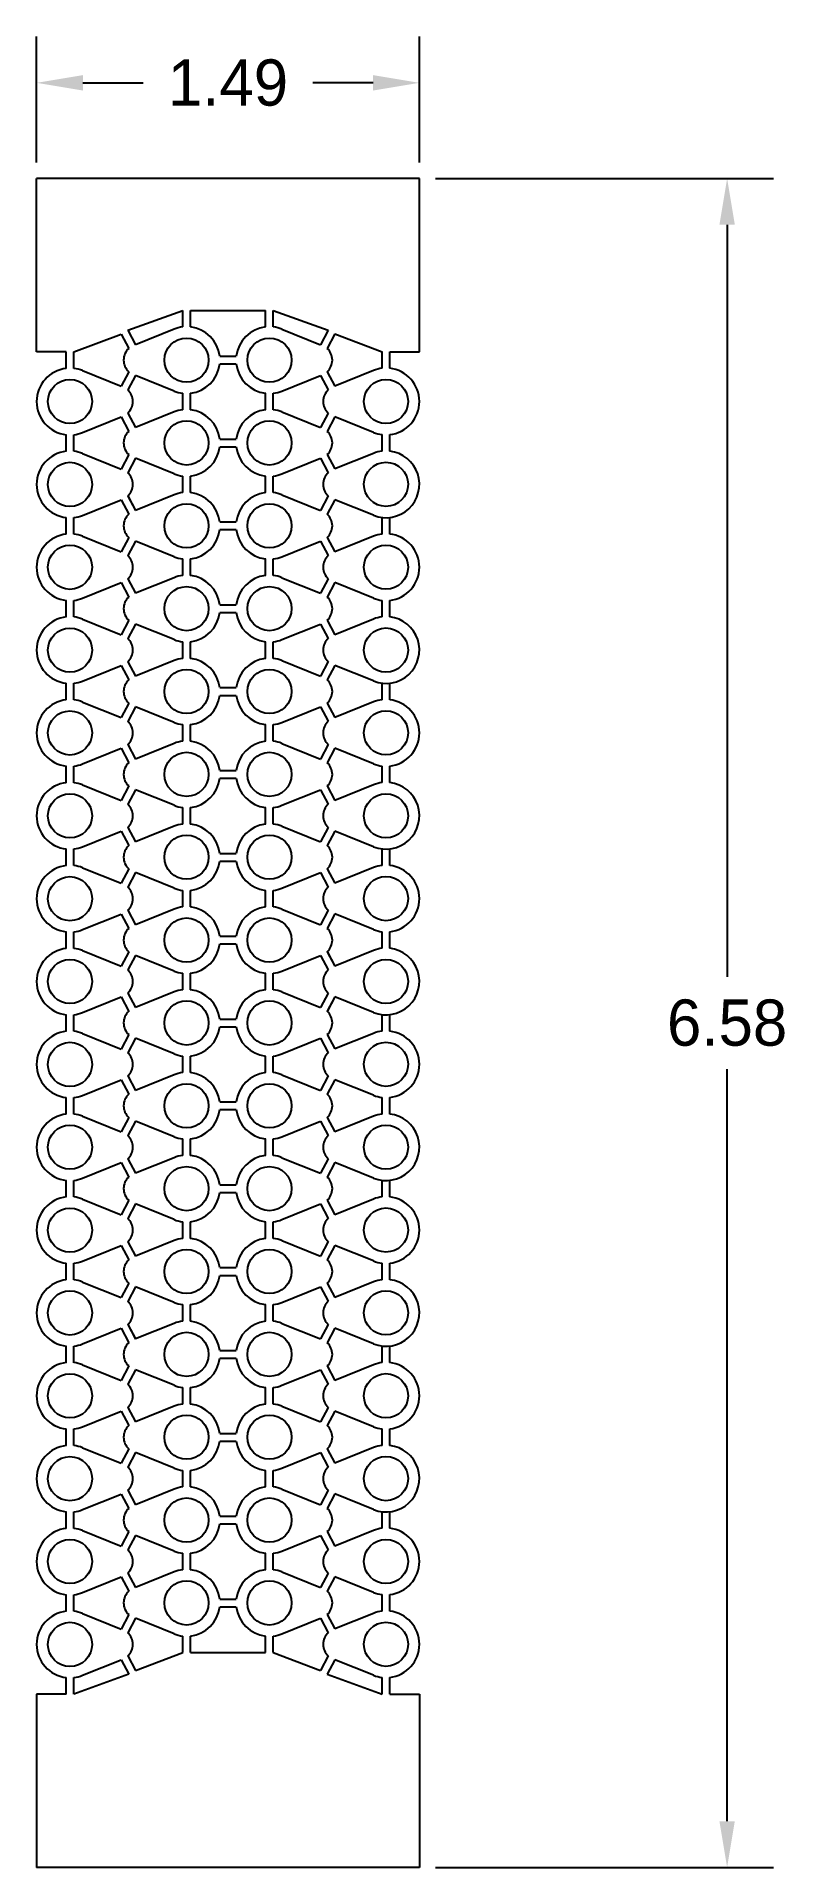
# Model space of a CAD drawing. Extents: x -1.47 to 1.46, y -0.7 to 6.43.
import ezdxf

# ---------------------------------------------------------------- set-up
doc = ezdxf.new("R2010")
doc.units = 0
doc.header["$MEASUREMENT"] = 0
doc.layers.get('0').update_dxf_attribs({"linetype": 'CONTINUOUS'})
doc.layers.get('DEFPOINTS').update_dxf_attribs({"linetype": 'CONTINUOUS'})
doc.dimstyles.get("Standard").update_dxf_attribs({"dimtxt": 0.18, "dimasz": 0.18, "dimexe": 0.18, "dimexo": 0.0625, "dimgap": 0.09, "dimtad": 0, "dimtih": 1, "dimtoh": 1, "dimdec": 4, "dimzin": 0, "dimtxsty": 'STANDARD', "dimcen": 0.09, "dimazin": 3, "dimtfac": 1, "dimtdec": 4, "dimtofl": 0, "dimtmove": 0, "dimatfit": 3, "dimtolj": 1, "dimtzin": 0})

# ---------------------------------------------------------------- blocks, each defined once
blk = doc.blocks.new('*D3')
at = {"color": 0, "linetype": 'BYBLOCK'}
for p, q in [((-1.471649, 5.939661), (-1.471649, 6.429644)), ((0.018964, 5.939661), (0.018964, 6.429644)), ((-1.291649, 6.249644), (-1.056342, 6.249644)), ((-0.161036, 6.249644), (-0.396342, 6.249644))]:
    blk.add_line(p, q, dxfattribs=at)
for points in [[(-1.291649, 6.279644), (-1.291649, 6.219644), (-1.471649, 6.249644)], [(-0.161036, 6.279644), (-0.161036, 6.219644), (0.018964, 6.249644)]]:
    blk.add_solid(points, dxfattribs=at)
at = {"layer": 'DEFPOINTS', "color": 0, "linetype": 'BYBLOCK'}
for p in [(0.018964, 6.249644), (-1.471649, 5.877161), (0.018964, 5.877161)]:
    blk.add_point(p, dxfattribs=at)
at = {"color": 0, "linetype": 'BYBLOCK', "insert": (-0.726342, 6.249644), "char_height": 0.18, "attachment_point": 5}
blk.add_mtext('\\A1;1.49', dxfattribs=at)
blk = doc.blocks.new('*D4')
at = {"color": 0, "linetype": 'BYBLOCK'}
for p, q in [((0.081464, 5.877161), (1.397507, 5.877161)), ((1.217507, 5.697161), (1.217507, 2.768233)), ((1.217507, -0.520694), (1.217507, 2.408233)), ((0.081464, -0.700694), (1.397507, -0.700694))]:
    blk.add_line(p, q, dxfattribs=at)
for points in [[(1.187507, 5.697161), (1.247507, 5.697161), (1.217507, 5.877161)], [(1.187507, -0.520694), (1.247507, -0.520694), (1.217507, -0.700694)]]:
    blk.add_solid(points, dxfattribs=at)
at = {"layer": 'DEFPOINTS', "color": 0, "linetype": 'BYBLOCK'}
for p in [(0.018964, 5.877161), (0.018964, -0.700694), (1.217507, -0.700694)]:
    blk.add_point(p, dxfattribs=at)
at = {"color": 0, "linetype": 'BYBLOCK', "insert": (1.217507, 2.588233), "char_height": 0.18, "attachment_point": 5}
blk.add_mtext('\\A1;6.58', dxfattribs=at)

msp = doc.modelspace()

# ---------------------------------------------------------------- linework, layer by layer
for p, q in [((0.018964, 5.877161), (-1.471649, 5.877161)), ((-1.471649, 5.202225), (-1.471649, 5.877161)), ((0.018964, 5.201936), (0.018964, 5.877161)), ((-1.116557, 5.285926), (-0.902698, 5.363413)), ((-0.902698, 5.298965), (-0.902698, 5.363413)), ((-0.872698, 5.298965), (-0.872698, 5.363413)), ((-0.872698, 5.363413), (-0.579987, 5.363413)), ((-0.579987, 5.298965), (-0.579987, 5.363413)), ((-0.549987, 5.298965), (-0.549987, 5.363413)), ((-0.549987, 5.363413), (-0.336053, 5.286167)), ((-1.116557, 5.285926), (-1.086532, 5.229656)), ((-0.936433, 5.290352), (-1.086532, 5.229656)), ((-0.516252, 5.290352), (-0.366153, 5.229656)), ((-0.336053, 5.286167), (-0.366153, 5.229656)), ((-1.326649, 5.201913), (-1.142732, 5.271255)), ((-1.142732, 5.271255), (-1.112708, 5.214985)), ((-0.902698, 5.254515), (-0.902698, 5.255833)), ((-0.872698, 5.254515), (-0.872698, 5.255833)), ((-0.30987, 5.27151), (-0.339969, 5.214999)), ((-0.30987, 5.27151), (-0.126036, 5.202201)), ((-1.356649, 5.202225), (-1.471649, 5.202225)), ((-1.356649, 5.137465), (-1.356649, 5.201913)), ((-1.326649, 5.137465), (-1.326649, 5.201913)), ((-0.758567, 5.184833), (-0.694118, 5.184833)), ((-0.758567, 5.154833), (-0.694118, 5.154833)), ((-0.126036, 5.137753), (-0.126036, 5.202201)), ((-0.096036, 5.137753), (-0.096036, 5.202201)), ((-0.096036, 5.201936), (0.018964, 5.201936)), ((-1.292914, 5.128852), (-1.142815, 5.068156)), ((-1.112715, 5.124667), (-1.142815, 5.068156)), ((-1.086532, 5.11001), (-1.116631, 5.053499)), ((-0.936433, 5.049314), (-1.086532, 5.11001)), ((-0.516252, 5.049314), (-0.366111, 5.110027)), ((-0.366111, 5.110027), (-0.336087, 5.053757)), ((-0.339936, 5.124698), (-0.309912, 5.068428)), ((-0.159771, 5.129141), (-0.309912, 5.068428)), ((-0.902698, 4.976253), (-0.902698, 5.040701)), ((-0.872698, 4.976253), (-0.872698, 5.040701)), ((-0.579987, 4.976253), (-0.579987, 5.040701)), ((-0.549987, 4.976253), (-0.549987, 5.040701)), ((-1.292914, 4.887814), (-1.142773, 4.948527)), ((-1.142773, 4.948527), (-1.112749, 4.892257)), ((-1.116598, 4.963198), (-1.086574, 4.906928)), ((-0.936433, 4.967641), (-1.086574, 4.906928)), ((-0.516252, 4.967641), (-0.366153, 4.906945)), ((-0.336053, 4.963456), (-0.366153, 4.906945)), ((-0.30987, 4.948798), (-0.339969, 4.892287)), ((-0.159771, 4.888102), (-0.30987, 4.948798)), ((-1.356649, 4.814753), (-1.356649, 4.879201)), ((-1.326649, 4.814753), (-1.326649, 4.879201)), ((-0.758567, 4.862122), (-0.694118, 4.862122)), ((-0.126036, 4.815042), (-0.126036, 4.87949)), ((-0.126036, 4.815042), (-0.126036, 4.87949)), ((-0.096036, 4.815042), (-0.096036, 4.87949)), ((-0.096036, 4.815042), (-0.096036, 4.87949)), ((-1.292914, 4.806141), (-1.142815, 4.745445)), ((-1.112715, 4.801956), (-1.142815, 4.745445)), ((-1.086532, 4.787298), (-1.116631, 4.730787)), ((-0.936433, 4.726602), (-1.086532, 4.787298)), ((-0.758567, 4.832122), (-0.694118, 4.832122)), ((-0.516252, 4.726602), (-0.366153, 4.787298)), ((-0.366145, 4.787285), (-0.33612, 4.731015)), ((-0.36607, 4.787332), (-0.336046, 4.731062)), ((-0.339969, 4.801956), (-0.309945, 4.745686)), ((-0.339895, 4.802003), (-0.30987, 4.745733)), ((-0.159771, 4.806429), (-0.30987, 4.745733)), ((-0.902698, 4.653565), (-0.902698, 4.718013)), ((-0.902698, 4.653542), (-0.902698, 4.71799)), ((-0.872698, 4.653565), (-0.872698, 4.718013)), ((-0.872698, 4.653542), (-0.872698, 4.71799)), ((-0.579987, 4.653565), (-0.579987, 4.718013)), ((-0.579987, 4.653542), (-0.579987, 4.71799)), ((-0.549987, 4.653565), (-0.549987, 4.718013)), ((-0.549987, 4.653542), (-0.549987, 4.71799)), ((-1.116631, 4.640456), (-1.086607, 4.584186)), ((-1.116557, 4.640526), (-1.086532, 4.584256)), ((-0.936433, 4.644952), (-1.086532, 4.584256)), ((-0.516252, 4.644952), (-0.366153, 4.584256)), ((-0.336053, 4.640767), (-0.366153, 4.584256)), ((-0.336053, 4.640744), (-0.366153, 4.584233)), ((-1.292914, 4.565102), (-1.142815, 4.625798)), ((-1.142807, 4.625785), (-1.112782, 4.569515)), ((-1.142732, 4.625855), (-1.112708, 4.569585)), ((-0.902698, 4.609115), (-0.902698, 4.610433)), ((-0.872698, 4.609115), (-0.872698, 4.610433)), ((-0.30987, 4.62611), (-0.339969, 4.569599)), ((-0.30987, 4.626087), (-0.339969, 4.569576)), ((-0.159771, 4.565391), (-0.30987, 4.626087)), ((-1.356649, 4.492065), (-1.356649, 4.556513)), ((-1.356649, 4.492042), (-1.356649, 4.55649)), ((-1.326649, 4.492065), (-1.326649, 4.556513)), ((-1.326649, 4.492042), (-1.326649, 4.55649)), ((-0.758567, 4.539433), (-0.694118, 4.539433)), ((-0.758567, 4.509433), (-0.694118, 4.509433)), ((-0.126036, 4.492353), (-0.126036, 4.556801)), ((-0.096036, 4.492353), (-0.096036, 4.556801)), ((-1.292914, 4.483452), (-1.142815, 4.422756)), ((-1.112715, 4.479267), (-1.142815, 4.422756)), ((-1.086532, 4.46461), (-1.116631, 4.408099)), ((-0.936433, 4.403914), (-1.086532, 4.46461)), ((-0.516252, 4.403914), (-0.366111, 4.464627)), ((-0.366111, 4.464627), (-0.336087, 4.408357)), ((-0.339936, 4.479298), (-0.309912, 4.423028)), ((-0.159771, 4.483741), (-0.309912, 4.423028)), ((-0.902698, 4.330853), (-0.902698, 4.395301)), ((-0.872698, 4.330853), (-0.872698, 4.395301)), ((-0.579987, 4.330853), (-0.579987, 4.395301)), ((-0.549987, 4.330853), (-0.549987, 4.395301)), ((-1.292914, 4.242414), (-1.142773, 4.303127)), ((-1.142773, 4.303127), (-1.112749, 4.246857)), ((-1.116598, 4.317798), (-1.086574, 4.261528)), ((-0.936433, 4.322241), (-1.086574, 4.261528)), ((-0.516252, 4.322241), (-0.366153, 4.261545)), ((-0.336053, 4.318056), (-0.366153, 4.261545)), ((-0.30987, 4.303398), (-0.339969, 4.246887)), ((-0.159771, 4.242702), (-0.30987, 4.303398)), ((-1.356649, 4.169353), (-1.356649, 4.233801)), ((-1.326649, 4.169353), (-1.326649, 4.233801)), ((-0.758567, 4.216722), (-0.694118, 4.216722)), ((-0.126036, 4.169642), (-0.126036, 4.23409)), ((-0.126036, 4.169642), (-0.126036, 4.23409)), ((-0.096036, 4.169642), (-0.096036, 4.23409)), ((-0.096036, 4.169642), (-0.096036, 4.23409)), ((-1.292914, 4.160741), (-1.142815, 4.100045)), ((-1.112715, 4.156556), (-1.142815, 4.100045)), ((-1.086532, 4.141898), (-1.116631, 4.085387)), ((-0.936433, 4.081202), (-1.086532, 4.141898)), ((-0.758567, 4.186722), (-0.694118, 4.186722)), ((-0.516252, 4.081202), (-0.366153, 4.141898)), ((-0.366145, 4.141885), (-0.33612, 4.085615)), ((-0.36607, 4.141932), (-0.336046, 4.085662)), ((-0.339969, 4.156556), (-0.309945, 4.100286)), ((-0.339895, 4.156603), (-0.30987, 4.100333)), ((-0.159771, 4.161029), (-0.30987, 4.100333)), ((-0.902698, 4.008165), (-0.902698, 4.072613)), ((-0.902698, 4.008142), (-0.902698, 4.07259)), ((-0.872698, 4.008165), (-0.872698, 4.072613)), ((-0.872698, 4.008142), (-0.872698, 4.07259)), ((-0.579987, 4.008165), (-0.579987, 4.072613)), ((-0.579987, 4.008142), (-0.579987, 4.07259)), ((-0.549987, 4.008165), (-0.549987, 4.072613)), ((-0.549987, 4.008142), (-0.549987, 4.07259)), ((-1.116631, 3.995056), (-1.086607, 3.938786)), ((-1.116557, 3.995126), (-1.086532, 3.938856)), ((-0.936433, 3.999552), (-1.086532, 3.938856)), ((-0.516252, 3.999552), (-0.366153, 3.938856)), ((-0.336053, 3.995367), (-0.366153, 3.938856)), ((-0.336053, 3.995344), (-0.366153, 3.938833)), ((-1.292914, 3.919702), (-1.142815, 3.980398)), ((-1.142807, 3.980385), (-1.112782, 3.924115)), ((-1.142732, 3.980455), (-1.112708, 3.924185)), ((-0.902698, 3.963715), (-0.902698, 3.965033)), ((-0.872698, 3.963715), (-0.872698, 3.965033)), ((-0.30987, 3.98071), (-0.339969, 3.924199)), ((-0.30987, 3.980687), (-0.339969, 3.924176)), ((-0.159771, 3.919991), (-0.30987, 3.980687)), ((-1.356649, 3.846665), (-1.356649, 3.911113)), ((-1.356649, 3.846642), (-1.356649, 3.91109)), ((-1.326649, 3.846665), (-1.326649, 3.911113)), ((-1.326649, 3.846642), (-1.326649, 3.91109)), ((-0.758567, 3.894033), (-0.694118, 3.894033)), ((-0.758567, 3.864033), (-0.694118, 3.864033)), ((-0.126036, 3.846953), (-0.126036, 3.911401)), ((-0.096036, 3.846953), (-0.096036, 3.911401)), ((-1.292914, 3.838052), (-1.142815, 3.777356)), ((-1.112715, 3.833867), (-1.142815, 3.777356)), ((-1.086532, 3.81921), (-1.116631, 3.762699)), ((-0.936433, 3.758514), (-1.086532, 3.81921)), ((-0.516252, 3.758514), (-0.366111, 3.819227)), ((-0.366111, 3.819227), (-0.336087, 3.762957)), ((-0.339936, 3.833898), (-0.309912, 3.777628)), ((-0.159771, 3.838341), (-0.309912, 3.777628)), ((-0.902698, 3.685453), (-0.902698, 3.749901)), ((-0.872698, 3.685453), (-0.872698, 3.749901)), ((-0.579987, 3.685453), (-0.579987, 3.749901)), ((-0.549987, 3.685453), (-0.549987, 3.749901)), ((-1.292914, 3.597014), (-1.142773, 3.657727)), ((-1.142773, 3.657727), (-1.112749, 3.601457)), ((-1.116598, 3.672398), (-1.086574, 3.616128)), ((-0.936433, 3.676841), (-1.086574, 3.616128)), ((-0.516252, 3.676841), (-0.366153, 3.616145)), ((-0.336053, 3.672656), (-0.366153, 3.616145)), ((-0.30987, 3.657998), (-0.339969, 3.601487)), ((-0.159771, 3.597302), (-0.30987, 3.657998)), ((-1.356649, 3.523953), (-1.356649, 3.588401)), ((-1.326649, 3.523953), (-1.326649, 3.588401)), ((-0.758567, 3.571322), (-0.694118, 3.571322)), ((-0.126036, 3.524242), (-0.126036, 3.58869)), ((-0.126036, 3.524242), (-0.126036, 3.58869)), ((-0.096036, 3.524242), (-0.096036, 3.58869)), ((-0.096036, 3.524242), (-0.096036, 3.58869)), ((-1.292914, 3.515341), (-1.142815, 3.454645)), ((-1.112715, 3.511156), (-1.142815, 3.454645)), ((-1.086532, 3.496498), (-1.116631, 3.439987)), ((-0.936433, 3.435802), (-1.086532, 3.496498)), ((-0.758567, 3.541322), (-0.694118, 3.541322)), ((-0.516252, 3.435802), (-0.366153, 3.496498)), ((-0.366145, 3.496485), (-0.33612, 3.440215)), ((-0.36607, 3.496532), (-0.336046, 3.440262)), ((-0.339969, 3.511156), (-0.309945, 3.454886)), ((-0.339895, 3.511203), (-0.30987, 3.454933)), ((-0.159771, 3.515629), (-0.30987, 3.454933)), ((-0.902698, 3.362765), (-0.902698, 3.427213)), ((-0.902698, 3.362742), (-0.902698, 3.42719)), ((-0.872698, 3.362765), (-0.872698, 3.427213)), ((-0.872698, 3.362742), (-0.872698, 3.42719)), ((-0.579987, 3.362765), (-0.579987, 3.427213)), ((-0.579987, 3.362742), (-0.579987, 3.42719)), ((-0.549987, 3.362765), (-0.549987, 3.427213)), ((-0.549987, 3.362742), (-0.549987, 3.42719)), ((-0.936433, 3.354152), (-1.086532, 3.293456)), ((-0.516252, 3.354152), (-0.366153, 3.293456)), ((-1.292914, 3.274302), (-1.142815, 3.334998)), ((-1.142807, 3.334985), (-1.112782, 3.278715)), ((-1.142732, 3.335055), (-1.112708, 3.278785)), ((-1.116631, 3.349656), (-1.086607, 3.293386)), ((-1.116557, 3.349726), (-1.086532, 3.293456)), ((-0.902698, 3.318315), (-0.902698, 3.319633)), ((-0.872698, 3.318315), (-0.872698, 3.319633)), ((-0.336053, 3.349967), (-0.366153, 3.293456)), ((-0.336053, 3.349944), (-0.366153, 3.293433)), ((-0.30987, 3.33531), (-0.339969, 3.278799)), ((-0.30987, 3.335287), (-0.339969, 3.278776)), ((-0.159771, 3.274591), (-0.30987, 3.335287)), ((-1.356649, 3.201265), (-1.356649, 3.265713)), ((-1.356649, 3.201242), (-1.356649, 3.26569)), ((-1.326649, 3.201265), (-1.326649, 3.265713)), ((-1.326649, 3.201242), (-1.326649, 3.26569)), ((-0.758567, 3.248633), (-0.694118, 3.248633)), ((-0.758567, 3.218633), (-0.694118, 3.218633)), ((-0.126036, 3.201553), (-0.126036, 3.266001)), ((-0.096036, 3.201553), (-0.096036, 3.266001)), ((-1.292914, 3.192652), (-1.142815, 3.131956)), ((-1.112715, 3.188467), (-1.142815, 3.131956)), ((-1.086532, 3.17381), (-1.116631, 3.117299)), ((-0.936433, 3.113114), (-1.086532, 3.17381)), ((-0.516252, 3.113114), (-0.366111, 3.173827)), ((-0.366111, 3.173827), (-0.336087, 3.117557)), ((-0.339936, 3.188498), (-0.309912, 3.132228)), ((-0.159771, 3.192941), (-0.309912, 3.132228)), ((-0.902698, 3.040053), (-0.902698, 3.104501)), ((-0.872698, 3.040053), (-0.872698, 3.104501)), ((-0.579987, 3.040053), (-0.579987, 3.104501)), ((-0.549987, 3.040053), (-0.549987, 3.104501)), ((-1.292914, 2.951614), (-1.142773, 3.012327)), ((-1.142773, 3.012327), (-1.112749, 2.956057)), ((-1.116598, 3.026998), (-1.086574, 2.970728)), ((-0.936433, 3.031441), (-1.086574, 2.970728)), ((-0.516252, 3.031441), (-0.366153, 2.970745)), ((-0.336053, 3.027256), (-0.366153, 2.970745)), ((-0.30987, 3.012598), (-0.339969, 2.956087)), ((-0.159771, 2.951902), (-0.30987, 3.012598)), ((-1.356649, 2.878553), (-1.356649, 2.943001)), ((-1.326649, 2.878553), (-1.326649, 2.943001)), ((-0.758567, 2.925922), (-0.694118, 2.925922)), ((-0.126036, 2.878842), (-0.126036, 2.94329)), ((-0.126036, 2.878842), (-0.126036, 2.94329)), ((-0.096036, 2.878842), (-0.096036, 2.94329)), ((-0.096036, 2.878842), (-0.096036, 2.94329)), ((-1.292914, 2.869941), (-1.142815, 2.809245)), ((-1.112715, 2.865756), (-1.142815, 2.809245)), ((-0.758567, 2.895922), (-0.694118, 2.895922)), ((-0.339969, 2.865756), (-0.309945, 2.809486)), ((-0.339895, 2.865803), (-0.30987, 2.809533)), ((-0.159771, 2.870229), (-0.30987, 2.809533)), ((-1.086532, 2.851098), (-1.116631, 2.794587)), ((-0.936433, 2.790402), (-1.086532, 2.851098)), ((-0.902698, 2.717365), (-0.902698, 2.781813)), ((-0.902698, 2.717342), (-0.902698, 2.78179)), ((-0.872698, 2.717365), (-0.872698, 2.781813)), ((-0.872698, 2.717342), (-0.872698, 2.78179)), ((-0.579987, 2.717365), (-0.579987, 2.781813)), ((-0.579987, 2.717342), (-0.579987, 2.78179)), ((-0.549987, 2.717365), (-0.549987, 2.781813)), ((-0.549987, 2.717342), (-0.549987, 2.78179)), ((-0.516252, 2.790402), (-0.366153, 2.851098)), ((-0.366145, 2.851085), (-0.33612, 2.794815)), ((-0.36607, 2.851132), (-0.336046, 2.794862)), ((-1.292914, 2.628902), (-1.142815, 2.689598)), ((-1.142807, 2.689585), (-1.112782, 2.633315)), ((-1.142732, 2.689655), (-1.112708, 2.633385)), ((-1.116631, 2.704256), (-1.086607, 2.647986)), ((-1.116557, 2.704326), (-1.086532, 2.648056)), ((-0.936433, 2.708752), (-1.086532, 2.648056)), ((-0.902698, 2.672915), (-0.902698, 2.674233)), ((-0.872698, 2.672915), (-0.872698, 2.674233)), ((-0.516252, 2.708752), (-0.366153, 2.648056)), ((-0.336053, 2.704567), (-0.366153, 2.648056)), ((-0.336053, 2.704544), (-0.366153, 2.648033)), ((-0.30987, 2.68991), (-0.339969, 2.633399)), ((-0.30987, 2.689887), (-0.339969, 2.633376)), ((-0.159771, 2.629191), (-0.30987, 2.689887)), ((-1.356649, 2.555865), (-1.356649, 2.620313)), ((-1.356649, 2.555842), (-1.356649, 2.62029)), ((-1.326649, 2.555865), (-1.326649, 2.620313)), ((-1.326649, 2.555842), (-1.326649, 2.62029)), ((-0.758567, 2.603233), (-0.694118, 2.603233)), ((-0.758567, 2.573233), (-0.694118, 2.573233)), ((-0.126036, 2.556153), (-0.126036, 2.620601)), ((-0.096036, 2.556153), (-0.096036, 2.620601)), ((-1.292914, 2.547252), (-1.142815, 2.486556)), ((-1.112715, 2.543067), (-1.142815, 2.486556)), ((-1.086532, 2.52841), (-1.116631, 2.471899)), ((-0.936433, 2.467714), (-1.086532, 2.52841)), ((-0.516252, 2.467714), (-0.366111, 2.528427)), ((-0.366111, 2.528427), (-0.336087, 2.472157)), ((-0.339936, 2.543098), (-0.309912, 2.486828)), ((-0.159771, 2.547541), (-0.309912, 2.486828)), ((-0.902698, 2.394653), (-0.902698, 2.459101)), ((-0.872698, 2.394653), (-0.872698, 2.459101)), ((-0.579987, 2.394653), (-0.579987, 2.459101)), ((-0.549987, 2.394653), (-0.549987, 2.459101)), ((-1.292914, 2.306214), (-1.142773, 2.366927)), ((-1.142773, 2.366927), (-1.112749, 2.310657)), ((-1.116598, 2.381598), (-1.086574, 2.325328)), ((-0.936433, 2.386041), (-1.086574, 2.325328)), ((-0.516252, 2.386041), (-0.366153, 2.325345)), ((-0.336053, 2.381856), (-0.366153, 2.325345)), ((-0.30987, 2.367198), (-0.339969, 2.310687)), ((-0.159771, 2.306502), (-0.30987, 2.367198)), ((-1.356649, 2.233153), (-1.356649, 2.297601)), ((-1.326649, 2.233153), (-1.326649, 2.297601)), ((-0.126036, 2.233442), (-0.126036, 2.29789)), ((-0.126036, 2.233442), (-0.126036, 2.29789)), ((-0.096036, 2.233442), (-0.096036, 2.29789)), ((-0.096036, 2.233442), (-0.096036, 2.29789)), ((-1.292914, 2.224541), (-1.142815, 2.163845)), ((-1.112715, 2.220356), (-1.142815, 2.163845)), ((-0.758567, 2.280522), (-0.694118, 2.280522)), ((-0.758567, 2.250522), (-0.694118, 2.250522)), ((-0.339969, 2.220356), (-0.309945, 2.164086)), ((-0.339895, 2.220403), (-0.30987, 2.164133)), ((-0.159771, 2.224829), (-0.30987, 2.164133)), ((-1.086532, 2.205698), (-1.116631, 2.149187)), ((-0.936433, 2.145002), (-1.086532, 2.205698)), ((-0.516252, 2.145002), (-0.366153, 2.205698)), ((-0.366145, 2.205685), (-0.33612, 2.149415)), ((-0.36607, 2.205732), (-0.336046, 2.149462)), ((-0.902698, 2.071965), (-0.902698, 2.136413)), ((-0.902698, 2.071942), (-0.902698, 2.13639)), ((-0.872698, 2.071965), (-0.872698, 2.136413)), ((-0.872698, 2.071942), (-0.872698, 2.13639)), ((-0.579987, 2.071965), (-0.579987, 2.136413)), ((-0.579987, 2.071942), (-0.579987, 2.13639)), ((-0.549987, 2.071965), (-0.549987, 2.136413)), ((-0.549987, 2.071942), (-0.549987, 2.13639)), ((-1.292914, 1.983502), (-1.142815, 2.044198)), ((-1.142807, 2.044185), (-1.112782, 1.987915)), ((-1.142732, 2.044255), (-1.112708, 1.987985)), ((-1.116631, 2.058856), (-1.086607, 2.002586)), ((-1.116557, 2.058926), (-1.086532, 2.002656)), ((-0.936433, 2.063352), (-1.086532, 2.002656)), ((-0.902698, 2.027515), (-0.902698, 2.028833)), ((-0.872698, 2.027515), (-0.872698, 2.028833)), ((-0.516252, 2.063352), (-0.366153, 2.002656)), ((-0.336053, 2.059167), (-0.366153, 2.002656)), ((-0.336053, 2.059144), (-0.366153, 2.002633)), ((-0.30987, 2.04451), (-0.339969, 1.987999)), ((-0.30987, 2.044487), (-0.339969, 1.987976)), ((-0.159771, 1.983791), (-0.30987, 2.044487)), ((-1.356649, 1.910465), (-1.356649, 1.974913)), ((-1.356649, 1.910442), (-1.356649, 1.97489)), ((-1.326649, 1.910465), (-1.326649, 1.974913)), ((-1.326649, 1.910442), (-1.326649, 1.97489)), ((-0.758567, 1.957833), (-0.694118, 1.957833)), ((-0.758567, 1.927833), (-0.694118, 1.927833)), ((-0.126036, 1.910753), (-0.126036, 1.975201)), ((-0.096036, 1.910753), (-0.096036, 1.975201)), ((-1.292914, 1.901852), (-1.142815, 1.841156)), ((-1.112715, 1.897667), (-1.142815, 1.841156)), ((-1.086532, 1.88301), (-1.116631, 1.826499)), ((-0.936433, 1.822314), (-1.086532, 1.88301)), ((-0.516252, 1.822314), (-0.366111, 1.883027)), ((-0.366111, 1.883027), (-0.336087, 1.826757)), ((-0.339936, 1.897698), (-0.309912, 1.841428)), ((-0.159771, 1.902141), (-0.309912, 1.841428)), ((-0.902698, 1.749253), (-0.902698, 1.813701)), ((-0.872698, 1.749253), (-0.872698, 1.813701)), ((-0.579987, 1.749253), (-0.579987, 1.813701)), ((-0.549987, 1.749253), (-0.549987, 1.813701)), ((-1.292914, 1.660814), (-1.142773, 1.721527)), ((-1.142773, 1.721527), (-1.112749, 1.665257)), ((-1.116598, 1.736198), (-1.086574, 1.679928)), ((-0.936433, 1.740641), (-1.086574, 1.679928)), ((-0.516252, 1.740641), (-0.366153, 1.679945)), ((-0.336053, 1.736456), (-0.366153, 1.679945)), ((-0.30987, 1.721798), (-0.339969, 1.665287)), ((-0.159771, 1.661102), (-0.30987, 1.721798)), ((-1.356649, 1.587753), (-1.356649, 1.652201)), ((-1.326649, 1.587753), (-1.326649, 1.652201)), ((-0.126036, 1.588042), (-0.126036, 1.65249)), ((-0.126036, 1.588042), (-0.126036, 1.65249)), ((-0.096036, 1.588042), (-0.096036, 1.65249)), ((-0.096036, 1.588042), (-0.096036, 1.65249)), ((-1.292914, 1.579141), (-1.142815, 1.518445)), ((-1.112715, 1.574956), (-1.142815, 1.518445)), ((-0.758567, 1.635122), (-0.694118, 1.635122)), ((-0.758567, 1.605122), (-0.694118, 1.605122)), ((-0.339969, 1.574956), (-0.309945, 1.518686)), ((-0.339895, 1.575003), (-0.30987, 1.518733)), ((-0.159771, 1.579429), (-0.30987, 1.518733)), ((-1.086532, 1.560298), (-1.116631, 1.503787)), ((-0.936433, 1.499602), (-1.086532, 1.560298)), ((-0.516252, 1.499602), (-0.366153, 1.560298)), ((-0.366145, 1.560285), (-0.33612, 1.504015)), ((-0.36607, 1.560332), (-0.336046, 1.504062)), ((-0.902698, 1.426565), (-0.902698, 1.491013)), ((-0.902698, 1.426542), (-0.902698, 1.49099)), ((-0.872698, 1.426565), (-0.872698, 1.491013)), ((-0.872698, 1.426542), (-0.872698, 1.49099)), ((-0.579987, 1.426565), (-0.579987, 1.491013)), ((-0.579987, 1.426542), (-0.579987, 1.49099)), ((-0.549987, 1.426565), (-0.549987, 1.491013)), ((-0.549987, 1.426542), (-0.549987, 1.49099)), ((-1.292914, 1.338102), (-1.142815, 1.398798)), ((-1.142807, 1.398785), (-1.112782, 1.342515)), ((-1.142732, 1.398855), (-1.112708, 1.342585)), ((-1.116631, 1.413456), (-1.086607, 1.357186)), ((-1.116557, 1.413526), (-1.086532, 1.357256)), ((-0.936433, 1.417952), (-1.086532, 1.357256)), ((-0.902698, 1.382115), (-0.902698, 1.383433)), ((-0.872698, 1.382115), (-0.872698, 1.383433)), ((-0.516252, 1.417952), (-0.366153, 1.357256)), ((-0.336053, 1.413767), (-0.366153, 1.357256)), ((-0.336053, 1.413744), (-0.366153, 1.357233)), ((-0.30987, 1.39911), (-0.339969, 1.342599)), ((-0.30987, 1.399087), (-0.339969, 1.342576)), ((-0.159771, 1.338391), (-0.30987, 1.399087)), ((-1.356649, 1.265065), (-1.356649, 1.329513)), ((-1.356649, 1.265042), (-1.356649, 1.32949)), ((-1.326649, 1.265065), (-1.326649, 1.329513)), ((-1.326649, 1.265042), (-1.326649, 1.32949)), ((-0.758567, 1.312433), (-0.694118, 1.312433)), ((-0.126036, 1.265353), (-0.126036, 1.329801)), ((-0.096036, 1.265353), (-0.096036, 1.329801)), ((-1.292914, 1.256452), (-1.142815, 1.195756)), ((-1.112715, 1.252267), (-1.142815, 1.195756)), ((-1.086532, 1.23761), (-1.116631, 1.181099)), ((-0.936433, 1.176914), (-1.086532, 1.23761)), ((-0.758567, 1.282433), (-0.694118, 1.282433)), ((-0.516252, 1.176914), (-0.366111, 1.237627)), ((-0.366111, 1.237627), (-0.336087, 1.181357)), ((-0.339936, 1.252298), (-0.309912, 1.196028)), ((-0.159771, 1.256741), (-0.309912, 1.196028)), ((-0.902698, 1.103853), (-0.902698, 1.168301)), ((-0.872698, 1.103853), (-0.872698, 1.168301)), ((-0.579987, 1.103853), (-0.579987, 1.168301)), ((-0.549987, 1.103853), (-0.549987, 1.168301)), ((-1.292914, 1.015414), (-1.142773, 1.076127)), ((-1.142773, 1.076127), (-1.112749, 1.019857)), ((-1.116598, 1.090798), (-1.086574, 1.034528)), ((-0.936433, 1.095241), (-1.086574, 1.034528)), ((-0.516252, 1.095241), (-0.366153, 1.034545)), ((-0.336053, 1.091056), (-0.366153, 1.034545)), ((-0.30987, 1.076398), (-0.339969, 1.019887)), ((-0.159771, 1.015702), (-0.30987, 1.076398)), ((-1.356649, 0.942353), (-1.356649, 1.006801)), ((-1.326649, 0.942353), (-1.326649, 1.006801)), ((-0.126036, 0.942642), (-0.126036, 1.00709)), ((-0.126036, 0.942642), (-0.126036, 1.00709)), ((-0.096036, 0.942642), (-0.096036, 1.00709)), ((-0.096036, 0.942642), (-0.096036, 1.00709)), ((-1.292914, 0.933741), (-1.142815, 0.873045)), ((-1.112715, 0.929556), (-1.142815, 0.873045)), ((-0.758567, 0.989722), (-0.694118, 0.989722)), ((-0.758567, 0.959722), (-0.694118, 0.959722)), ((-0.339969, 0.929556), (-0.309945, 0.873286)), ((-0.339895, 0.929603), (-0.30987, 0.873333)), ((-0.159771, 0.934029), (-0.30987, 0.873333)), ((-1.086532, 0.914898), (-1.116631, 0.858387)), ((-0.936433, 0.854202), (-1.086532, 0.914898)), ((-0.516252, 0.854202), (-0.366153, 0.914898)), ((-0.366145, 0.914885), (-0.33612, 0.858615)), ((-0.36607, 0.914932), (-0.336046, 0.858662)), ((-0.902698, 0.781165), (-0.902698, 0.845613)), ((-0.902698, 0.781142), (-0.902698, 0.84559)), ((-0.872698, 0.781165), (-0.872698, 0.845613)), ((-0.872698, 0.781142), (-0.872698, 0.84559)), ((-0.579987, 0.781165), (-0.579987, 0.845613)), ((-0.579987, 0.781142), (-0.579987, 0.84559)), ((-0.549987, 0.781165), (-0.549987, 0.845613)), ((-0.549987, 0.781142), (-0.549987, 0.84559)), ((-1.292914, 0.692702), (-1.142815, 0.753398)), ((-1.142807, 0.753385), (-1.112782, 0.697115)), ((-1.142732, 0.753455), (-1.112708, 0.697185)), ((-1.116631, 0.768056), (-1.086607, 0.711786)), ((-1.116557, 0.768126), (-1.086532, 0.711856)), ((-0.936433, 0.772552), (-1.086532, 0.711856)), ((-0.902698, 0.736715), (-0.902698, 0.738033)), ((-0.872698, 0.736715), (-0.872698, 0.738033)), ((-0.516252, 0.772552), (-0.366153, 0.711856)), ((-0.336053, 0.768367), (-0.366153, 0.711856)), ((-0.336053, 0.768344), (-0.366153, 0.711833)), ((-0.30987, 0.75371), (-0.339969, 0.697199)), ((-0.30987, 0.753687), (-0.339969, 0.697176)), ((-0.159771, 0.692991), (-0.30987, 0.753687)), ((-1.356649, 0.619665), (-1.356649, 0.684113)), ((-1.356649, 0.619642), (-1.356649, 0.68409)), ((-1.326649, 0.619665), (-1.326649, 0.684113)), ((-1.326649, 0.619642), (-1.326649, 0.68409)), ((-0.758567, 0.667033), (-0.694118, 0.667033)), ((-0.126036, 0.619953), (-0.126036, 0.684401)), ((-0.096036, 0.619953), (-0.096036, 0.684401)), ((-1.292914, 0.611052), (-1.142815, 0.550356)), ((-1.112715, 0.606867), (-1.142815, 0.550356)), ((-1.086532, 0.59221), (-1.116631, 0.535699)), ((-0.936433, 0.531514), (-1.086532, 0.59221)), ((-0.758567, 0.637033), (-0.694118, 0.637033)), ((-0.516252, 0.531514), (-0.366111, 0.592227)), ((-0.366111, 0.592227), (-0.336087, 0.535957)), ((-0.339936, 0.606898), (-0.309912, 0.550628)), ((-0.159771, 0.611341), (-0.309912, 0.550628)), ((-0.902698, 0.458453), (-0.902698, 0.522901)), ((-0.872698, 0.458453), (-0.872698, 0.522901)), ((-0.579987, 0.458453), (-0.579987, 0.522901)), ((-0.549987, 0.458453), (-0.549987, 0.522901)), ((-1.292914, 0.370014), (-1.142773, 0.430727)), ((-1.142773, 0.430727), (-1.112749, 0.374457)), ((-1.116598, 0.445398), (-1.086574, 0.389128)), ((-0.936433, 0.449841), (-1.086574, 0.389128)), ((-0.516252, 0.449841), (-0.366153, 0.389145)), ((-0.336053, 0.445656), (-0.366153, 0.389145)), ((-0.30987, 0.430998), (-0.339969, 0.374487)), ((-0.159771, 0.370302), (-0.30987, 0.430998)), ((-1.356649, 0.296953), (-1.356649, 0.361401)), ((-1.326649, 0.296953), (-1.326649, 0.361401)), ((-0.126036, 0.297242), (-0.126036, 0.36169)), ((-0.126036, 0.297242), (-0.126036, 0.36169)), ((-0.096036, 0.297242), (-0.096036, 0.36169)), ((-0.096036, 0.297242), (-0.096036, 0.36169)), ((-1.292914, 0.288341), (-1.142815, 0.227645)), ((-0.758567, 0.344322), (-0.694118, 0.344322)), ((-0.758567, 0.314322), (-0.694118, 0.314322)), ((-0.159771, 0.288629), (-0.30987, 0.227933)), ((-1.112715, 0.284156), (-1.142815, 0.227645)), ((-1.086532, 0.269498), (-1.116631, 0.212987)), ((-0.936433, 0.208802), (-1.086532, 0.269498)), ((-0.516252, 0.208802), (-0.366153, 0.269498)), ((-0.366145, 0.269485), (-0.33612, 0.213215)), ((-0.36607, 0.269532), (-0.336046, 0.213262)), ((-0.339969, 0.284156), (-0.309945, 0.227886)), ((-0.339895, 0.284203), (-0.30987, 0.227933)), ((-0.902698, 0.135742), (-0.902698, 0.20019)), ((-0.872698, 0.135742), (-0.872698, 0.20019)), ((-0.579987, 0.135742), (-0.579987, 0.20019)), ((-0.549987, 0.135742), (-0.549987, 0.20019)), ((-1.292914, 0.047302), (-1.142815, 0.107998)), ((-1.142807, 0.107985), (-1.112782, 0.051715)), ((-1.116631, 0.122656), (-1.086607, 0.066386)), ((-1.086607, 0.066386), (-0.902698, 0.135742)), ((-0.872698, 0.135742), (-0.579987, 0.135742)), ((-0.549987, 0.135742), (-0.366153, 0.066433)), ((-0.336053, 0.122944), (-0.366153, 0.066433)), ((-0.30987, 0.108287), (-0.339969, 0.051776)), ((-0.159771, 0.047591), (-0.30987, 0.108287)), ((-1.356649, -0.025758), (-1.356649, 0.03869)), ((-1.112782, 0.051715), (-1.326649, -0.025758)), ((-1.326649, -0.025758), (-1.326649, 0.03869)), ((-0.339969, 0.051776), (-0.126036, -0.02547)), ((-0.126036, -0.02547), (-0.126036, 0.038978)), ((-0.096036, -0.02547), (-0.096036, 0.038978)), ((-1.471649, -0.025758), (-1.471649, -0.700694)), ((-1.356649, -0.025758), (-1.471649, -0.025758)), ((-0.096036, -0.02547), (0.018964, -0.02547)), ((0.018964, -0.02547), (0.018964, -0.700694)), ((0.018964, -0.700694), (-1.471649, -0.700694))]:
    msp.add_line(p, q)
for centre in [(-0.887698, 5.169833), (-0.564987, 5.169833), (-1.341649, 5.008333), (-0.111036, 5.008622), (-0.887698, 4.847122), (-0.564987, 4.847122), (-1.341649, 4.685622), (-0.111036, 4.68591), (-0.887698, 4.524433), (-0.564987, 4.524433), (-1.341649, 4.362933), (-0.111036, 4.363222), (-0.887698, 4.201722), (-0.564987, 4.201722), (-1.341649, 4.040222), (-0.111036, 4.04051), (-0.887698, 3.879033), (-0.564987, 3.879033), (-1.341649, 3.717533), (-0.111036, 3.717822), (-0.887698, 3.556322), (-0.564987, 3.556322), (-1.341649, 3.394822), (-0.111036, 3.39511), (-0.887698, 3.233633), (-0.564987, 3.233633), (-1.341649, 3.072133), (-0.111036, 3.072422), (-0.887698, 2.910922), (-0.564987, 2.910922), (-1.341649, 2.749422), (-0.111036, 2.74971), (-0.887698, 2.588233), (-0.564987, 2.588233), (-1.341649, 2.426733), (-0.111036, 2.427022), (-0.887698, 2.265522), (-0.564987, 2.265522), (-1.341649, 2.104022), (-0.111036, 2.10431), (-0.887698, 1.942833), (-0.564987, 1.942833), (-1.341649, 1.781333), (-0.111036, 1.781622), (-0.887698, 1.620122), (-0.564987, 1.620122), (-1.341649, 1.458622), (-0.111036, 1.45891), (-0.887698, 1.297433), (-0.564987, 1.297433), (-1.341649, 1.135933), (-0.111036, 1.136222), (-0.887698, 0.974722), (-0.564987, 0.974722), (-1.341649, 0.813222), (-0.111036, 0.81351), (-0.887698, 0.652033), (-0.564987, 0.652033), (-1.341649, 0.490533), (-0.111036, 0.490822), (-0.887698, 0.329322), (-0.564987, 0.329322), (-1.341649, 0.167822), (-0.111036, 0.16811)]:
    msp.add_circle(centre, 0.086)
for centre, radius, start, end in [((-0.887698, 5.169833), 0.13, 96.62581, 112.017124), ((-0.887698, 5.169833), 0.13, 6.62581, 83.37419), ((-0.564987, 5.169833), 0.13, 96.62581, 173.37419), ((-0.564987, 5.169833), 0.13, 67.982876, 83.37419), ((-1.071664, 5.169833), 0.061034, 132.267855, 227.732142), ((-0.381021, 5.169833), 0.061034, 312.310372, 47.732142), ((-1.341649, 5.008333), 0.13, 96.62581, 263.37419), ((-1.341649, 5.008333), 0.13, 67.982876, 83.37419), ((-0.887698, 5.169833), 0.13, 276.62581, 353.37419), ((-0.564987, 5.169833), 0.13, 186.62581, 263.37419), ((-0.111036, 5.008622), 0.13, 96.62581, 112.017124), ((-0.111036, 5.008622), 0.13, 276.62581, 83.37419), ((-1.157683, 5.008333), 0.061034, 312.310372, 47.732142), ((-0.887698, 5.169833), 0.13, 247.982879, 263.37419), ((-0.564987, 5.169833), 0.13, 276.62581, 292.017121), ((-0.295002, 5.008622), 0.061034, 132.310372, 227.732142), ((-0.887698, 4.847122), 0.13, 96.62581, 112.017124), ((-0.887698, 4.847122), 0.13, 6.62581, 83.37419), ((-0.564987, 4.847122), 0.13, 96.62581, 173.37419), ((-0.564987, 4.847122), 0.13, 67.982876, 83.37419), ((-1.341649, 5.008333), 0.13, 276.62581, 292.017121), ((-1.071664, 4.847122), 0.061034, 132.310372, 227.732142), ((-0.381021, 4.847122), 0.061034, 312.267861, 47.732142), ((-0.111036, 5.008622), 0.13, 247.982879, 263.37419), ((-1.341649, 4.685622), 0.13, 96.62581, 263.37419), ((-1.341649, 4.685622), 0.13, 67.982876, 83.37419), ((-0.887698, 4.847122), 0.13, 276.62581, 353.37419), ((-0.564987, 4.847122), 0.13, 186.62581, 263.37419), ((-0.111036, 4.68591), 0.13, 247.982879, 83.37419), ((-0.111036, 4.68591), 0.13, 96.62581, 112.017124), ((-1.157683, 4.685622), 0.061034, 312.267861, 47.732142), ((-0.887698, 4.847122), 0.13, 247.982879, 263.37419), ((-0.564987, 4.847122), 0.13, 276.62581, 292.017121), ((-0.295002, 4.68591), 0.061034, 132.267855, 227.732142), ((-0.887698, 4.524433), 0.13, 96.62581, 112.017124), ((-0.887698, 4.524433), 0.13, 6.62581, 83.37419), ((-0.564987, 4.524433), 0.13, 96.62581, 173.37419), ((-0.564987, 4.524433), 0.13, 67.982876, 83.37419), ((-1.341649, 4.685622), 0.13, 276.62581, 292.017121), ((-1.071664, 4.524433), 0.061034, 132.267855, 227.732142), ((-0.381021, 4.524433), 0.061034, 312.310372, 47.732142), ((-0.887698, 4.524433), 0.13, 276.62581, 353.37419), ((-0.564987, 4.524433), 0.13, 186.62581, 263.37419), ((-0.111036, 4.363222), 0.13, 96.62581, 112.017124), ((-0.111036, 4.363222), 0.13, 276.62581, 83.37419), ((-1.341649, 4.362933), 0.13, 96.62581, 263.37419), ((-1.341649, 4.362933), 0.13, 67.982876, 83.37419), ((-1.157683, 4.362933), 0.061034, 312.310372, 47.732142), ((-0.887698, 4.524433), 0.13, 247.982879, 263.37419), ((-0.564987, 4.524433), 0.13, 276.62581, 292.017121), ((-0.295002, 4.363222), 0.061034, 132.310372, 227.732142), ((-0.887698, 4.201722), 0.13, 96.62581, 112.017124), ((-0.887698, 4.201722), 0.13, 6.62581, 83.37419), ((-0.564987, 4.201722), 0.13, 96.62581, 173.37419), ((-0.564987, 4.201722), 0.13, 67.982876, 83.37419), ((-1.341649, 4.362933), 0.13, 276.62581, 292.017121), ((-1.071664, 4.201722), 0.061034, 132.310372, 227.732142), ((-0.381021, 4.201722), 0.061034, 312.267861, 47.732142), ((-0.111036, 4.363222), 0.13, 247.982879, 263.37419), ((-1.341649, 4.040222), 0.13, 96.62581, 263.37419), ((-1.341649, 4.040222), 0.13, 67.982876, 83.37419), ((-0.887698, 4.201722), 0.13, 276.62581, 353.37419), ((-0.564987, 4.201722), 0.13, 186.62581, 263.37419), ((-0.111036, 4.04051), 0.13, 247.982879, 83.37419), ((-0.111036, 4.04051), 0.13, 96.62581, 112.017124), ((-1.157683, 4.040222), 0.061034, 312.267861, 47.732142), ((-0.887698, 4.201722), 0.13, 247.982879, 263.37419), ((-0.564987, 4.201722), 0.13, 276.62581, 292.017121), ((-0.295002, 4.04051), 0.061034, 132.267855, 227.732142), ((-0.887698, 3.879033), 0.13, 96.62581, 112.017124), ((-0.887698, 3.879033), 0.13, 6.62581, 83.37419), ((-0.564987, 3.879033), 0.13, 96.62581, 173.37419), ((-0.564987, 3.879033), 0.13, 67.982876, 83.37419), ((-1.071664, 3.879033), 0.061034, 132.267855, 227.732142), ((-0.381021, 3.879033), 0.061034, 312.310372, 47.732142), ((-1.341649, 4.040222), 0.13, 276.62581, 292.017121), ((-0.887698, 3.879033), 0.13, 276.62581, 353.37419), ((-0.564987, 3.879033), 0.13, 186.62581, 263.37419), ((-1.341649, 3.717533), 0.13, 96.62581, 263.37419), ((-1.341649, 3.717533), 0.13, 67.982876, 83.37419), ((-0.111036, 3.717822), 0.13, 96.62581, 112.017124), ((-0.111036, 3.717822), 0.13, 276.62581, 83.37419), ((-1.157683, 3.717533), 0.061034, 312.310372, 47.732142), ((-0.887698, 3.879033), 0.13, 247.982879, 263.37419), ((-0.564987, 3.879033), 0.13, 276.62581, 292.017121), ((-0.295002, 3.717822), 0.061034, 132.310372, 227.732142), ((-0.887698, 3.556322), 0.13, 96.62581, 112.017124), ((-0.887698, 3.556322), 0.13, 6.62581, 83.37419), ((-0.564987, 3.556322), 0.13, 96.62581, 173.37419), ((-0.564987, 3.556322), 0.13, 67.982876, 83.37419), ((-1.341649, 3.717533), 0.13, 276.62581, 292.017121), ((-1.071664, 3.556322), 0.061034, 132.310372, 227.732142), ((-0.381021, 3.556322), 0.061034, 312.267861, 47.732142), ((-0.111036, 3.717822), 0.13, 247.982879, 263.37419), ((-1.341649, 3.394822), 0.13, 96.62581, 263.37419), ((-1.341649, 3.394822), 0.13, 67.982876, 83.37419), ((-0.887698, 3.556322), 0.13, 276.62581, 353.37419), ((-0.564987, 3.556322), 0.13, 186.62581, 263.37419), ((-0.111036, 3.39511), 0.13, 247.982879, 83.37419), ((-0.111036, 3.39511), 0.13, 96.62581, 112.017124), ((-1.157683, 3.394822), 0.061034, 312.267861, 47.732142), ((-0.887698, 3.556322), 0.13, 247.982879, 263.37419), ((-0.564987, 3.556322), 0.13, 276.62581, 292.017121), ((-0.295002, 3.39511), 0.061034, 132.267855, 227.732142), ((-0.887698, 3.233633), 0.13, 96.62581, 112.017124), ((-0.887698, 3.233633), 0.13, 6.62581, 83.37419), ((-0.564987, 3.233633), 0.13, 96.62581, 173.37419), ((-0.564987, 3.233633), 0.13, 67.982876, 83.37419), ((-1.341649, 3.394822), 0.13, 276.62581, 292.017121), ((-1.071664, 3.233633), 0.061034, 132.267855, 227.732142), ((-0.887698, 3.233633), 0.13, 276.62581, 353.37419), ((-0.564987, 3.233633), 0.13, 186.62581, 263.37419), ((-0.381021, 3.233633), 0.061034, 312.310372, 47.732142), ((-1.341649, 3.072133), 0.13, 96.62581, 263.37419), ((-1.341649, 3.072133), 0.13, 67.982876, 83.37419), ((-0.111036, 3.072422), 0.13, 96.62581, 112.017124), ((-0.111036, 3.072422), 0.13, 276.62581, 83.37419), ((-1.157683, 3.072133), 0.061034, 312.310372, 47.732142), ((-0.887698, 3.233633), 0.13, 247.982879, 263.37419), ((-0.564987, 3.233633), 0.13, 276.62581, 292.017121), ((-0.295002, 3.072422), 0.061034, 132.310372, 227.732142), ((-0.887698, 2.910922), 0.13, 96.62581, 112.017124), ((-0.887698, 2.910922), 0.13, 6.62581, 83.37419), ((-0.564987, 2.910922), 0.13, 96.62581, 173.37419), ((-0.564987, 2.910922), 0.13, 67.982876, 83.37419), ((-1.341649, 3.072133), 0.13, 276.62581, 292.017121), ((-1.071664, 2.910922), 0.061034, 132.310372, 227.732142), ((-0.381021, 2.910922), 0.061034, 312.267861, 47.732142), ((-0.111036, 3.072422), 0.13, 247.982879, 263.37419), ((-1.341649, 2.749422), 0.13, 96.62581, 263.37419), ((-1.341649, 2.749422), 0.13, 67.982876, 83.37419), ((-0.887698, 2.910922), 0.13, 276.62581, 353.37419), ((-0.564987, 2.910922), 0.13, 186.62581, 263.37419), ((-0.111036, 2.74971), 0.13, 247.982879, 83.37419), ((-0.111036, 2.74971), 0.13, 96.62581, 112.017124), ((-1.157683, 2.749422), 0.061034, 312.267861, 47.732142), ((-0.887698, 2.910922), 0.13, 247.982879, 263.37419), ((-0.564987, 2.910922), 0.13, 276.62581, 292.017121), ((-0.295002, 2.74971), 0.061034, 132.267855, 227.732142), ((-0.887698, 2.588233), 0.13, 96.62581, 112.017124), ((-0.887698, 2.588233), 0.13, 6.62581, 83.37419), ((-0.564987, 2.588233), 0.13, 96.62581, 173.37419), ((-0.564987, 2.588233), 0.13, 67.982876, 83.37419), ((-1.341649, 2.749422), 0.13, 276.62581, 292.017121), ((-1.071664, 2.588233), 0.061034, 132.267855, 227.732142), ((-0.887698, 2.588233), 0.13, 276.62581, 353.37419), ((-0.564987, 2.588233), 0.13, 186.62581, 263.37419), ((-0.381021, 2.588233), 0.061034, 312.310372, 47.732142), ((-1.341649, 2.426733), 0.13, 96.62581, 263.37419), ((-1.341649, 2.426733), 0.13, 67.982876, 83.37419), ((-0.111036, 2.427022), 0.13, 96.62581, 112.017124), ((-0.111036, 2.427022), 0.13, 276.62581, 83.37419), ((-1.157683, 2.426733), 0.061034, 312.310372, 47.732142), ((-0.887698, 2.588233), 0.13, 247.982879, 263.37419), ((-0.564987, 2.588233), 0.13, 276.62581, 292.017121), ((-0.295002, 2.427022), 0.061034, 132.310372, 227.732142), ((-0.887698, 2.265522), 0.13, 96.62581, 112.017124), ((-0.887698, 2.265522), 0.13, 6.62581, 83.37419), ((-0.564987, 2.265522), 0.13, 96.62581, 173.37419), ((-0.564987, 2.265522), 0.13, 67.982876, 83.37419), ((-1.341649, 2.426733), 0.13, 276.62581, 292.017121), ((-1.071664, 2.265522), 0.061034, 132.310372, 227.732142), ((-0.381021, 2.265522), 0.061034, 312.267861, 47.732142), ((-0.111036, 2.427022), 0.13, 247.982879, 263.37419), ((-1.341649, 2.104022), 0.13, 96.62581, 263.37419), ((-1.341649, 2.104022), 0.13, 67.982876, 83.37419), ((-0.887698, 2.265522), 0.13, 276.62581, 353.37419), ((-0.564987, 2.265522), 0.13, 186.62581, 263.37419), ((-0.111036, 2.10431), 0.13, 247.982879, 83.37419), ((-0.111036, 2.10431), 0.13, 96.62581, 112.017124), ((-1.157683, 2.104022), 0.061034, 312.267861, 47.732142), ((-0.887698, 2.265522), 0.13, 247.982879, 263.37419), ((-0.564987, 2.265522), 0.13, 276.62581, 292.017121), ((-0.295002, 2.10431), 0.061034, 132.267855, 227.732142), ((-0.887698, 1.942833), 0.13, 96.62581, 112.017124), ((-0.887698, 1.942833), 0.13, 6.62581, 83.37419), ((-0.564987, 1.942833), 0.13, 96.62581, 173.37419), ((-0.564987, 1.942833), 0.13, 67.982876, 83.37419), ((-1.341649, 2.104022), 0.13, 276.62581, 292.017121), ((-1.071664, 1.942833), 0.061034, 132.267855, 227.732142), ((-0.887698, 1.942833), 0.13, 276.62581, 353.37419), ((-0.564987, 1.942833), 0.13, 186.62581, 263.37419), ((-0.381021, 1.942833), 0.061034, 312.310372, 47.732142), ((-1.341649, 1.781333), 0.13, 96.62581, 263.37419), ((-1.341649, 1.781333), 0.13, 67.982876, 83.37419), ((-0.111036, 1.781622), 0.13, 96.62581, 112.017124), ((-0.111036, 1.781622), 0.13, 276.62581, 83.37419), ((-1.157683, 1.781333), 0.061034, 312.310372, 47.732142), ((-0.887698, 1.942833), 0.13, 247.982879, 263.37419), ((-0.564987, 1.942833), 0.13, 276.62581, 292.017121), ((-0.295002, 1.781622), 0.061034, 132.310372, 227.732142), ((-0.887698, 1.620122), 0.13, 96.62581, 112.017124), ((-0.887698, 1.620122), 0.13, 6.62581, 83.37419), ((-0.564987, 1.620122), 0.13, 96.62581, 173.37419), ((-0.564987, 1.620122), 0.13, 67.982876, 83.37419), ((-1.341649, 1.781333), 0.13, 276.62581, 292.017121), ((-1.071664, 1.620122), 0.061034, 132.310372, 227.732142), ((-0.381021, 1.620122), 0.061034, 312.267861, 47.732142), ((-0.111036, 1.781622), 0.13, 247.982879, 263.37419), ((-1.341649, 1.458622), 0.13, 96.62581, 263.37419), ((-1.341649, 1.458622), 0.13, 67.982876, 83.37419), ((-0.887698, 1.620122), 0.13, 276.62581, 353.37419), ((-0.564987, 1.620122), 0.13, 186.62581, 263.37419), ((-0.111036, 1.45891), 0.13, 247.982879, 83.37419), ((-0.111036, 1.45891), 0.13, 96.62581, 112.017124), ((-1.157683, 1.458622), 0.061034, 312.267861, 47.732142), ((-0.887698, 1.620122), 0.13, 247.982879, 263.37419), ((-0.564987, 1.620122), 0.13, 276.62581, 292.017121), ((-0.295002, 1.45891), 0.061034, 132.267855, 227.732142), ((-0.887698, 1.297433), 0.13, 96.62581, 112.017124), ((-0.887698, 1.297433), 0.13, 6.62581, 83.37419), ((-0.564987, 1.297433), 0.13, 96.62581, 173.37419), ((-0.564987, 1.297433), 0.13, 67.982876, 83.37419), ((-1.341649, 1.458622), 0.13, 276.62581, 292.017121), ((-1.071664, 1.297433), 0.061034, 132.267855, 227.732142), ((-0.381021, 1.297433), 0.061034, 312.310372, 47.732142), ((-1.341649, 1.135933), 0.13, 96.62581, 263.37419), ((-1.341649, 1.135933), 0.13, 67.982876, 83.37419), ((-0.887698, 1.297433), 0.13, 276.62581, 353.37419), ((-0.564987, 1.297433), 0.13, 186.62581, 263.37419), ((-0.111036, 1.136222), 0.13, 96.62581, 112.017124), ((-0.111036, 1.136222), 0.13, 276.62581, 83.37419), ((-1.157683, 1.135933), 0.061034, 312.310372, 47.732142), ((-0.887698, 1.297433), 0.13, 247.982879, 263.37419), ((-0.564987, 1.297433), 0.13, 276.62581, 292.017121), ((-0.295002, 1.136222), 0.061034, 132.310372, 227.732142), ((-0.887698, 0.974722), 0.13, 96.62581, 112.017124), ((-0.887698, 0.974722), 0.13, 6.62581, 83.37419), ((-0.564987, 0.974722), 0.13, 96.62581, 173.37419), ((-0.564987, 0.974722), 0.13, 67.982876, 83.37419), ((-1.341649, 1.135933), 0.13, 276.62581, 292.017121), ((-1.071664, 0.974722), 0.061034, 132.310372, 227.732142), ((-0.381021, 0.974722), 0.061034, 312.267861, 47.732142), ((-0.111036, 1.136222), 0.13, 247.982879, 263.37419), ((-1.341649, 0.813222), 0.13, 96.62581, 263.37419), ((-1.341649, 0.813222), 0.13, 67.982876, 83.37419), ((-0.887698, 0.974722), 0.13, 276.62581, 353.37419), ((-0.564987, 0.974722), 0.13, 186.62581, 263.37419), ((-0.111036, 0.81351), 0.13, 247.982879, 83.37419), ((-0.111036, 0.81351), 0.13, 96.62581, 112.017124), ((-1.157683, 0.813222), 0.061034, 312.267861, 47.732142), ((-0.295002, 0.81351), 0.061034, 132.267855, 227.732142), ((-0.887698, 0.974722), 0.13, 247.982879, 263.37419), ((-0.564987, 0.974722), 0.13, 276.62581, 292.017121), ((-0.887698, 0.652033), 0.13, 96.62581, 112.017124), ((-0.887698, 0.652033), 0.13, 6.62581, 83.37419), ((-0.564987, 0.652033), 0.13, 96.62581, 173.37419), ((-0.564987, 0.652033), 0.13, 67.982876, 83.37419), ((-1.341649, 0.813222), 0.13, 276.62581, 292.017121), ((-1.071664, 0.652033), 0.061034, 132.267855, 227.732142), ((-0.381021, 0.652033), 0.061034, 312.310372, 47.732142), ((-1.341649, 0.490533), 0.13, 96.62581, 263.37419), ((-1.341649, 0.490533), 0.13, 67.982876, 83.37419), ((-0.887698, 0.652033), 0.13, 276.62581, 353.37419), ((-0.564987, 0.652033), 0.13, 186.62581, 263.37419), ((-0.111036, 0.490822), 0.13, 96.62581, 112.017124), ((-0.111036, 0.490822), 0.13, 276.62581, 83.37419), ((-1.157683, 0.490533), 0.061034, 312.310372, 47.732142), ((-0.887698, 0.652033), 0.13, 247.982879, 263.37419), ((-0.564987, 0.652033), 0.13, 276.62581, 292.017121), ((-0.295002, 0.490822), 0.061034, 132.310372, 227.732142), ((-0.887698, 0.329322), 0.13, 96.62581, 112.017124), ((-0.887698, 0.329322), 0.13, 6.62581, 83.37419), ((-0.564987, 0.329322), 0.13, 96.62581, 173.37419), ((-0.564987, 0.329322), 0.13, 67.982876, 83.37419), ((-1.341649, 0.490533), 0.13, 276.62581, 292.017121), ((-1.071664, 0.329322), 0.061034, 132.310372, 227.732142), ((-0.381021, 0.329322), 0.061034, 312.267861, 47.732142), ((-0.111036, 0.490822), 0.13, 247.982879, 263.37419), ((-1.341649, 0.167822), 0.13, 96.62581, 263.37419), ((-1.341649, 0.167822), 0.13, 67.982876, 83.37419), ((-0.887698, 0.329322), 0.13, 276.62581, 353.37419), ((-0.564987, 0.329322), 0.13, 186.62581, 263.37419), ((-0.111036, 0.16811), 0.13, 96.62581, 112.017124), ((-0.111036, 0.16811), 0.13, 276.62581, 83.37419), ((-1.157683, 0.167822), 0.061034, 312.267861, 47.732142), ((-0.887698, 0.329322), 0.13, 247.982879, 263.37419), ((-0.564987, 0.329322), 0.13, 276.62581, 292.017121), ((-0.295002, 0.16811), 0.061034, 132.267855, 227.732142), ((-1.341649, 0.167822), 0.13, 276.62581, 292.017121), ((-0.111036, 0.16811), 0.13, 247.982879, 263.37419)]:
    msp.add_arc(centre, radius, start, end)

# ---------------------------------------------------------------- dimensions: what is measured, and where the dimension line sits
dim = msp.add_linear_dim(base=(0.018964, 6.249644), p1=(-1.471649, 5.877161), p2=(0.018964, 5.877161), dimstyle='STANDARD', override={"dimdec": 2})
dim.commit()
dim.dimension.update_dxf_attribs({"geometry": '*D3', "text_midpoint": (-0.726342, 6.249644)})
dim = msp.add_linear_dim(base=(1.217507, -0.700694), p1=(0.018964, 5.877161), p2=(0.018964, -0.700694), angle=90, dimstyle='STANDARD', override={"dimdec": 2})
dim.commit()
dim.dimension.update_dxf_attribs({"geometry": '*D4', "text_midpoint": (1.217507, 2.588233)})

doc.saveas('drawing.dxf')
